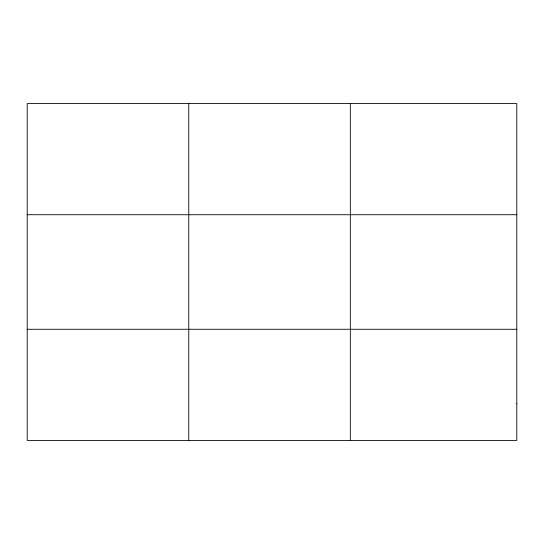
<?xml version="1.0" encoding="UTF-8"?>
<svg xmlns="http://www.w3.org/2000/svg" width="544" height="544" viewBox="0 0 544 544"><rect width="100%" height="100%" fill="white"/><g stroke="black" fill="none" stroke-linecap="round" stroke-linejoin="round"><path stroke-width="0.82" d="M188.768 103.571L188.768 440.429M350.336 103.571L350.336 440.429M27.2 214.73L516.8 214.73M27.2 329.27L516.8 329.27M516.8 403.376L516.8 440.429L27.2 440.429L27.2 103.571L516.8 103.571L516.8 403.376"/></g></svg>
